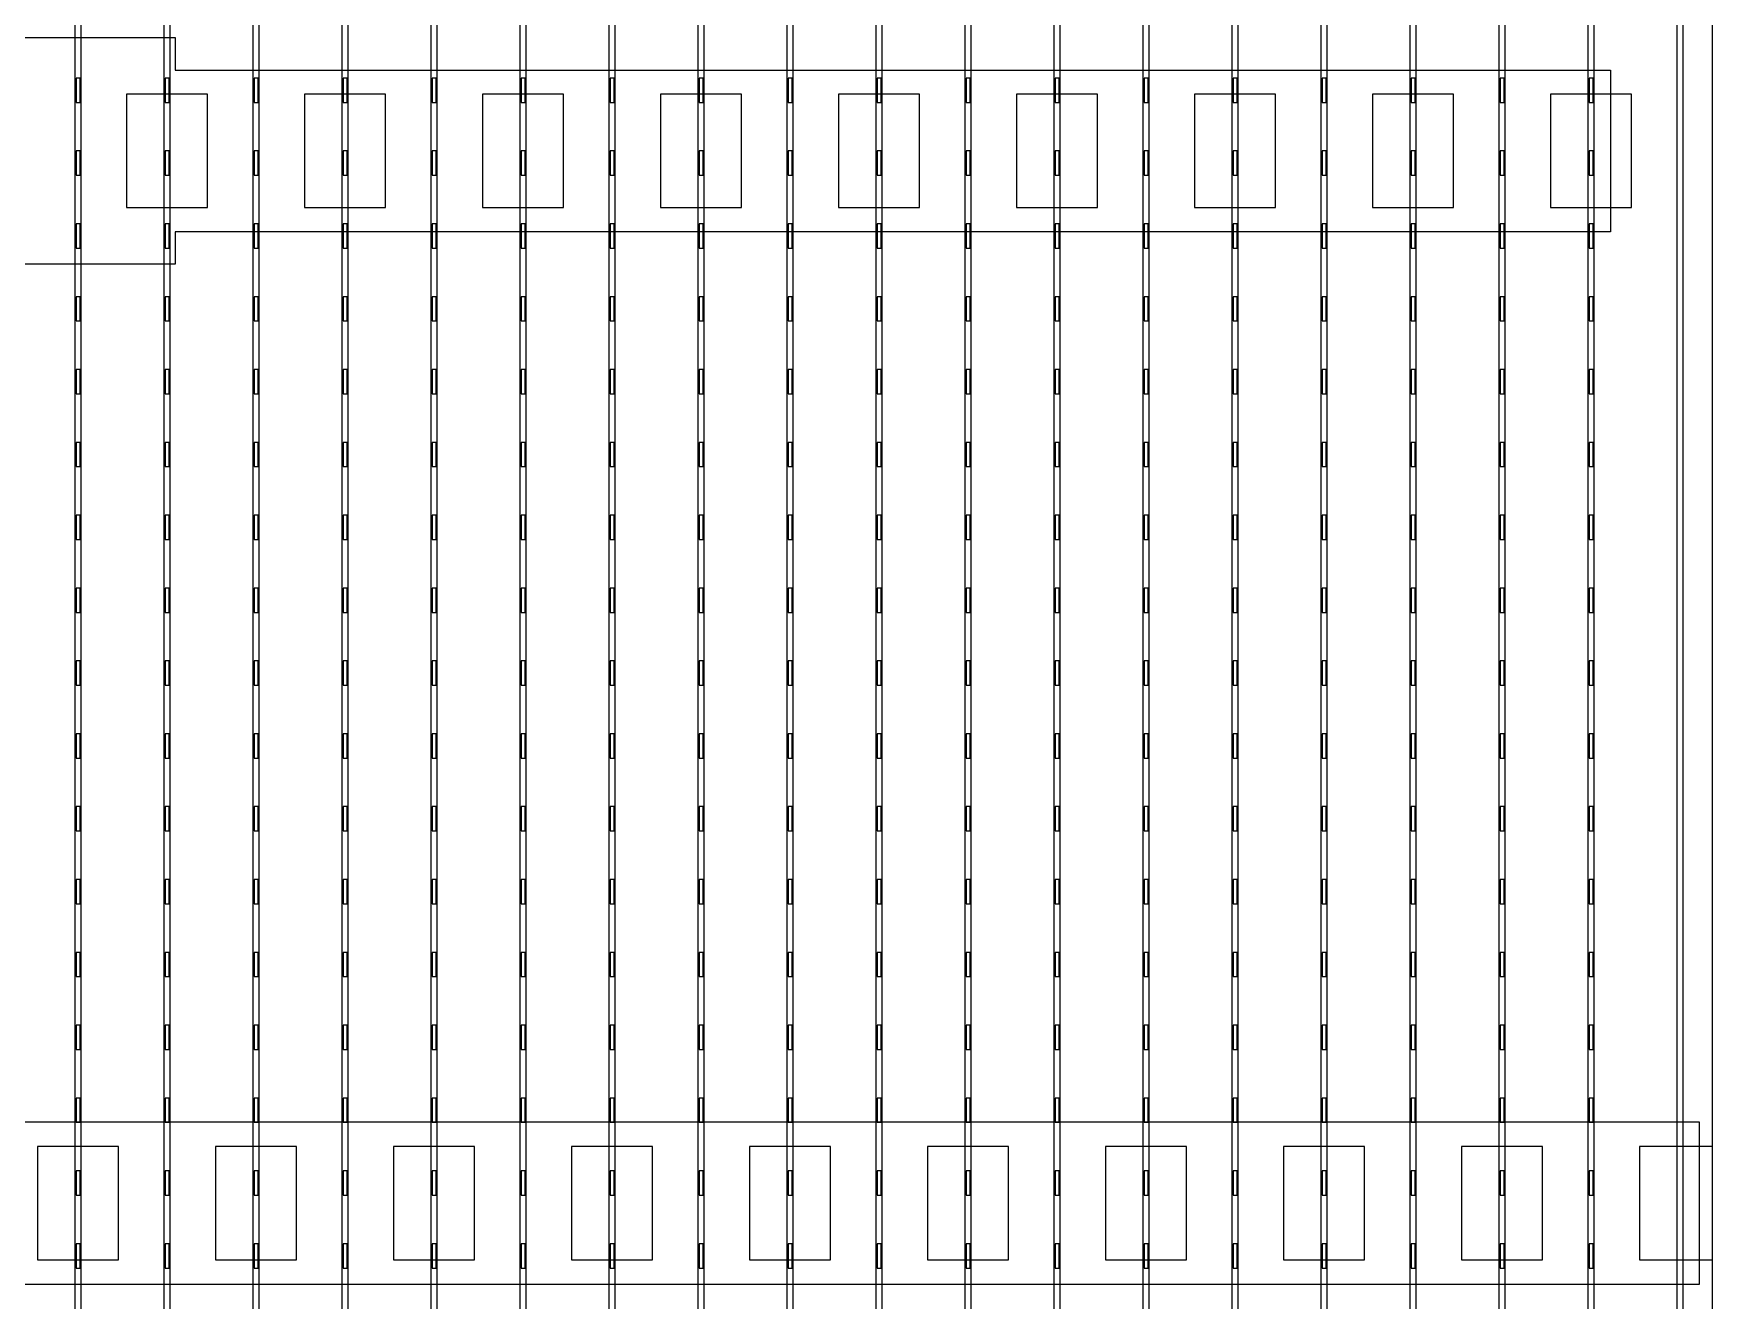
# Model space of a CAD drawing. Header units: millimetres. Extents: x -18 to 142, y -7 to 153.
# Drawn here: x 9.64 to 20.02, y 131.5 to 139.32 of the extents above; entities that cross this region are included whole.
import ezdxf

# ---------------------------------------------------------------- set-up
doc = ezdxf.new("R2010")
doc.units = ezdxf.units.MM
for name, color, linetype in [('BUSBARS', 3, 'Continuous'), ('CONTACT_PADS', 2, 'Continuous'), ('FINGERS', 1, 'Continuous'), ('INSULATION', 2, 'Continuous')]:
    doc.layers.add(name, color=color, linetype=linetype)

msp = doc.modelspace()

# ---------------------------------------------------------------- linework, layer by layer
at = {"layer": 'BUSBARS'}
for points in [[(19.39, 139.1), (19.39, 138.1), (10.52, 138.1), (10.52, 137.9), (9.32, 137.9), (9.32, 138.1), (0.45, 138.1), (0.45, 139.1), (9.32, 139.1), (9.32, 139.3), (10.52, 139.3), (10.52, 139.1), (19.39, 139.1)], [(19.94, 131.6), (19.94, 132.6), (-0.1, 132.6), (-0.1, 131.6), (19.94, 131.6)]]:
    msp.add_lwpolyline(points, close=True, dxfattribs=at)
at = {"layer": 'CONTACT_PADS'}
for points in [[(9.933, 138.9), (9.933, 139.05), (9.908, 139.05), (9.908, 138.9), (9.933, 138.9)], [(10.483, 138.9), (10.483, 139.05), (10.458, 139.05), (10.458, 138.9), (10.483, 138.9)], [(11.033, 138.9), (11.033, 139.05), (11.008, 139.05), (11.008, 138.9), (11.033, 138.9)], [(11.583, 138.9), (11.583, 139.05), (11.558, 139.05), (11.558, 138.9), (11.583, 138.9)], [(12.133, 138.9), (12.133, 139.05), (12.108, 139.05), (12.108, 138.9), (12.133, 138.9)], [(12.683, 138.9), (12.683, 139.05), (12.658, 139.05), (12.658, 138.9), (12.683, 138.9)], [(13.233, 138.9), (13.233, 139.05), (13.208, 139.05), (13.208, 138.9), (13.233, 138.9)], [(13.783, 138.9), (13.783, 139.05), (13.758, 139.05), (13.758, 138.9), (13.783, 138.9)], [(14.333, 138.9), (14.333, 139.05), (14.308, 139.05), (14.308, 138.9), (14.333, 138.9)], [(14.883, 138.9), (14.883, 139.05), (14.858, 139.05), (14.858, 138.9), (14.883, 138.9)], [(15.433, 138.9), (15.433, 139.05), (15.408, 139.05), (15.408, 138.9), (15.433, 138.9)], [(15.983, 138.9), (15.983, 139.05), (15.958, 139.05), (15.958, 138.9), (15.983, 138.9)], [(16.533, 138.9), (16.533, 139.05), (16.508, 139.05), (16.508, 138.9), (16.533, 138.9)], [(17.083, 138.9), (17.083, 139.05), (17.058, 139.05), (17.058, 138.9), (17.083, 138.9)], [(17.633, 138.9), (17.633, 139.05), (17.608, 139.05), (17.608, 138.9), (17.633, 138.9)], [(18.183, 138.9), (18.183, 139.05), (18.158, 139.05), (18.158, 138.9), (18.183, 138.9)], [(18.733, 138.9), (18.733, 139.05), (18.708, 139.05), (18.708, 138.9), (18.733, 138.9)], [(19.283, 138.9), (19.283, 139.05), (19.258, 139.05), (19.258, 138.9), (19.283, 138.9)], [(9.933, 138.45), (9.933, 138.6), (9.908, 138.6), (9.908, 138.45), (9.933, 138.45)], [(10.483, 138.45), (10.483, 138.6), (10.458, 138.6), (10.458, 138.45), (10.483, 138.45)], [(11.033, 138.45), (11.033, 138.6), (11.008, 138.6), (11.008, 138.45), (11.033, 138.45)], [(11.583, 138.45), (11.583, 138.6), (11.558, 138.6), (11.558, 138.45), (11.583, 138.45)], [(12.133, 138.45), (12.133, 138.6), (12.108, 138.6), (12.108, 138.45), (12.133, 138.45)], [(12.683, 138.45), (12.683, 138.6), (12.658, 138.6), (12.658, 138.45), (12.683, 138.45)], [(13.233, 138.45), (13.233, 138.6), (13.208, 138.6), (13.208, 138.45), (13.233, 138.45)], [(13.783, 138.45), (13.783, 138.6), (13.758, 138.6), (13.758, 138.45), (13.783, 138.45)], [(14.333, 138.45), (14.333, 138.6), (14.308, 138.6), (14.308, 138.45), (14.333, 138.45)], [(14.883, 138.45), (14.883, 138.6), (14.858, 138.6), (14.858, 138.45), (14.883, 138.45)], [(15.433, 138.45), (15.433, 138.6), (15.408, 138.6), (15.408, 138.45), (15.433, 138.45)], [(15.983, 138.45), (15.983, 138.6), (15.958, 138.6), (15.958, 138.45), (15.983, 138.45)], [(16.533, 138.45), (16.533, 138.6), (16.508, 138.6), (16.508, 138.45), (16.533, 138.45)], [(17.083, 138.45), (17.083, 138.6), (17.058, 138.6), (17.058, 138.45), (17.083, 138.45)], [(17.633, 138.45), (17.633, 138.6), (17.608, 138.6), (17.608, 138.45), (17.633, 138.45)], [(18.183, 138.45), (18.183, 138.6), (18.158, 138.6), (18.158, 138.45), (18.183, 138.45)], [(18.733, 138.45), (18.733, 138.6), (18.708, 138.6), (18.708, 138.45), (18.733, 138.45)], [(19.283, 138.45), (19.283, 138.6), (19.258, 138.6), (19.258, 138.45), (19.283, 138.45)], [(9.933, 138), (9.933, 138.15), (9.908, 138.15), (9.908, 138), (9.933, 138)], [(10.483, 138), (10.483, 138.15), (10.458, 138.15), (10.458, 138), (10.483, 138)], [(11.033, 138), (11.033, 138.15), (11.008, 138.15), (11.008, 138), (11.033, 138)], [(11.583, 138), (11.583, 138.15), (11.558, 138.15), (11.558, 138), (11.583, 138)], [(12.133, 138), (12.133, 138.15), (12.108, 138.15), (12.108, 138), (12.133, 138)], [(12.683, 138), (12.683, 138.15), (12.658, 138.15), (12.658, 138), (12.683, 138)], [(13.233, 138), (13.233, 138.15), (13.208, 138.15), (13.208, 138), (13.233, 138)], [(13.783, 138), (13.783, 138.15), (13.758, 138.15), (13.758, 138), (13.783, 138)], [(14.333, 138), (14.333, 138.15), (14.308, 138.15), (14.308, 138), (14.333, 138)], [(14.883, 138), (14.883, 138.15), (14.858, 138.15), (14.858, 138), (14.883, 138)], [(15.433, 138), (15.433, 138.15), (15.408, 138.15), (15.408, 138), (15.433, 138)], [(15.983, 138), (15.983, 138.15), (15.958, 138.15), (15.958, 138), (15.983, 138)], [(16.533, 138), (16.533, 138.15), (16.508, 138.15), (16.508, 138), (16.533, 138)], [(17.083, 138), (17.083, 138.15), (17.058, 138.15), (17.058, 138), (17.083, 138)], [(17.633, 138), (17.633, 138.15), (17.608, 138.15), (17.608, 138), (17.633, 138)], [(18.183, 138), (18.183, 138.15), (18.158, 138.15), (18.158, 138), (18.183, 138)], [(18.733, 138), (18.733, 138.15), (18.708, 138.15), (18.708, 138), (18.733, 138)], [(19.283, 138), (19.283, 138.15), (19.258, 138.15), (19.258, 138), (19.283, 138)], [(9.933, 137.55), (9.933, 137.7), (9.908, 137.7), (9.908, 137.55), (9.933, 137.55)], [(10.483, 137.55), (10.483, 137.7), (10.458, 137.7), (10.458, 137.55), (10.483, 137.55)], [(11.033, 137.55), (11.033, 137.7), (11.008, 137.7), (11.008, 137.55), (11.033, 137.55)], [(11.583, 137.55), (11.583, 137.7), (11.558, 137.7), (11.558, 137.55), (11.583, 137.55)], [(12.133, 137.55), (12.133, 137.7), (12.108, 137.7), (12.108, 137.55), (12.133, 137.55)], [(12.683, 137.55), (12.683, 137.7), (12.658, 137.7), (12.658, 137.55), (12.683, 137.55)], [(13.233, 137.55), (13.233, 137.7), (13.208, 137.7), (13.208, 137.55), (13.233, 137.55)], [(13.783, 137.55), (13.783, 137.7), (13.758, 137.7), (13.758, 137.55), (13.783, 137.55)], [(14.333, 137.55), (14.333, 137.7), (14.308, 137.7), (14.308, 137.55), (14.333, 137.55)], [(14.883, 137.55), (14.883, 137.7), (14.858, 137.7), (14.858, 137.55), (14.883, 137.55)], [(15.433, 137.55), (15.433, 137.7), (15.408, 137.7), (15.408, 137.55), (15.433, 137.55)], [(15.983, 137.55), (15.983, 137.7), (15.958, 137.7), (15.958, 137.55), (15.983, 137.55)], [(16.533, 137.55), (16.533, 137.7), (16.508, 137.7), (16.508, 137.55), (16.533, 137.55)], [(17.083, 137.55), (17.083, 137.7), (17.058, 137.7), (17.058, 137.55), (17.083, 137.55)], [(17.633, 137.55), (17.633, 137.7), (17.608, 137.7), (17.608, 137.55), (17.633, 137.55)], [(18.183, 137.55), (18.183, 137.7), (18.158, 137.7), (18.158, 137.55), (18.183, 137.55)], [(18.733, 137.55), (18.733, 137.7), (18.708, 137.7), (18.708, 137.55), (18.733, 137.55)], [(19.283, 137.55), (19.283, 137.7), (19.258, 137.7), (19.258, 137.55), (19.283, 137.55)], [(9.933, 137.1), (9.933, 137.25), (9.908, 137.25), (9.908, 137.1), (9.933, 137.1)], [(10.483, 137.1), (10.483, 137.25), (10.458, 137.25), (10.458, 137.1), (10.483, 137.1)], [(11.033, 137.1), (11.033, 137.25), (11.008, 137.25), (11.008, 137.1), (11.033, 137.1)], [(11.583, 137.1), (11.583, 137.25), (11.558, 137.25), (11.558, 137.1), (11.583, 137.1)], [(12.133, 137.1), (12.133, 137.25), (12.108, 137.25), (12.108, 137.1), (12.133, 137.1)], [(12.683, 137.1), (12.683, 137.25), (12.658, 137.25), (12.658, 137.1), (12.683, 137.1)], [(13.233, 137.1), (13.233, 137.25), (13.208, 137.25), (13.208, 137.1), (13.233, 137.1)], [(13.783, 137.1), (13.783, 137.25), (13.758, 137.25), (13.758, 137.1), (13.783, 137.1)], [(14.333, 137.1), (14.333, 137.25), (14.308, 137.25), (14.308, 137.1), (14.333, 137.1)], [(14.883, 137.1), (14.883, 137.25), (14.858, 137.25), (14.858, 137.1), (14.883, 137.1)], [(15.433, 137.1), (15.433, 137.25), (15.408, 137.25), (15.408, 137.1), (15.433, 137.1)], [(15.983, 137.1), (15.983, 137.25), (15.958, 137.25), (15.958, 137.1), (15.983, 137.1)], [(16.533, 137.1), (16.533, 137.25), (16.508, 137.25), (16.508, 137.1), (16.533, 137.1)], [(17.083, 137.1), (17.083, 137.25), (17.058, 137.25), (17.058, 137.1), (17.083, 137.1)], [(17.633, 137.1), (17.633, 137.25), (17.608, 137.25), (17.608, 137.1), (17.633, 137.1)], [(18.183, 137.1), (18.183, 137.25), (18.158, 137.25), (18.158, 137.1), (18.183, 137.1)], [(18.733, 137.1), (18.733, 137.25), (18.708, 137.25), (18.708, 137.1), (18.733, 137.1)], [(19.283, 137.1), (19.283, 137.25), (19.258, 137.25), (19.258, 137.1), (19.283, 137.1)], [(9.933, 136.65), (9.933, 136.8), (9.908, 136.8), (9.908, 136.65), (9.933, 136.65)], [(10.483, 136.65), (10.483, 136.8), (10.458, 136.8), (10.458, 136.65), (10.483, 136.65)], [(11.033, 136.65), (11.033, 136.8), (11.008, 136.8), (11.008, 136.65), (11.033, 136.65)], [(11.583, 136.65), (11.583, 136.8), (11.558, 136.8), (11.558, 136.65), (11.583, 136.65)], [(12.133, 136.65), (12.133, 136.8), (12.108, 136.8), (12.108, 136.65), (12.133, 136.65)], [(12.683, 136.65), (12.683, 136.8), (12.658, 136.8), (12.658, 136.65), (12.683, 136.65)], [(13.233, 136.65), (13.233, 136.8), (13.208, 136.8), (13.208, 136.65), (13.233, 136.65)], [(13.783, 136.65), (13.783, 136.8), (13.758, 136.8), (13.758, 136.65), (13.783, 136.65)], [(14.333, 136.65), (14.333, 136.8), (14.308, 136.8), (14.308, 136.65), (14.333, 136.65)], [(14.883, 136.65), (14.883, 136.8), (14.858, 136.8), (14.858, 136.65), (14.883, 136.65)], [(15.433, 136.65), (15.433, 136.8), (15.408, 136.8), (15.408, 136.65), (15.433, 136.65)], [(15.983, 136.65), (15.983, 136.8), (15.958, 136.8), (15.958, 136.65), (15.983, 136.65)], [(16.533, 136.65), (16.533, 136.8), (16.508, 136.8), (16.508, 136.65), (16.533, 136.65)], [(17.083, 136.65), (17.083, 136.8), (17.058, 136.8), (17.058, 136.65), (17.083, 136.65)], [(17.633, 136.65), (17.633, 136.8), (17.608, 136.8), (17.608, 136.65), (17.633, 136.65)], [(18.183, 136.65), (18.183, 136.8), (18.158, 136.8), (18.158, 136.65), (18.183, 136.65)], [(18.733, 136.65), (18.733, 136.8), (18.708, 136.8), (18.708, 136.65), (18.733, 136.65)], [(19.283, 136.65), (19.283, 136.8), (19.258, 136.8), (19.258, 136.65), (19.283, 136.65)], [(9.933, 136.2), (9.933, 136.35), (9.908, 136.35), (9.908, 136.2), (9.933, 136.2)], [(10.483, 136.2), (10.483, 136.35), (10.458, 136.35), (10.458, 136.2), (10.483, 136.2)], [(11.033, 136.2), (11.033, 136.35), (11.008, 136.35), (11.008, 136.2), (11.033, 136.2)], [(11.583, 136.2), (11.583, 136.35), (11.558, 136.35), (11.558, 136.2), (11.583, 136.2)], [(12.133, 136.2), (12.133, 136.35), (12.108, 136.35), (12.108, 136.2), (12.133, 136.2)], [(12.683, 136.2), (12.683, 136.35), (12.658, 136.35), (12.658, 136.2), (12.683, 136.2)], [(13.233, 136.2), (13.233, 136.35), (13.208, 136.35), (13.208, 136.2), (13.233, 136.2)], [(13.783, 136.2), (13.783, 136.35), (13.758, 136.35), (13.758, 136.2), (13.783, 136.2)], [(14.333, 136.2), (14.333, 136.35), (14.308, 136.35), (14.308, 136.2), (14.333, 136.2)], [(14.883, 136.2), (14.883, 136.35), (14.858, 136.35), (14.858, 136.2), (14.883, 136.2)], [(15.433, 136.2), (15.433, 136.35), (15.408, 136.35), (15.408, 136.2), (15.433, 136.2)], [(15.983, 136.2), (15.983, 136.35), (15.958, 136.35), (15.958, 136.2), (15.983, 136.2)], [(16.533, 136.2), (16.533, 136.35), (16.508, 136.35), (16.508, 136.2), (16.533, 136.2)], [(17.083, 136.2), (17.083, 136.35), (17.058, 136.35), (17.058, 136.2), (17.083, 136.2)], [(17.633, 136.2), (17.633, 136.35), (17.608, 136.35), (17.608, 136.2), (17.633, 136.2)], [(18.183, 136.2), (18.183, 136.35), (18.158, 136.35), (18.158, 136.2), (18.183, 136.2)], [(18.733, 136.2), (18.733, 136.35), (18.708, 136.35), (18.708, 136.2), (18.733, 136.2)], [(19.283, 136.2), (19.283, 136.35), (19.258, 136.35), (19.258, 136.2), (19.283, 136.2)], [(9.933, 135.75), (9.933, 135.9), (9.908, 135.9), (9.908, 135.75), (9.933, 135.75)], [(10.483, 135.75), (10.483, 135.9), (10.458, 135.9), (10.458, 135.75), (10.483, 135.75)], [(11.033, 135.75), (11.033, 135.9), (11.008, 135.9), (11.008, 135.75), (11.033, 135.75)], [(11.583, 135.75), (11.583, 135.9), (11.558, 135.9), (11.558, 135.75), (11.583, 135.75)], [(12.133, 135.75), (12.133, 135.9), (12.108, 135.9), (12.108, 135.75), (12.133, 135.75)], [(12.683, 135.75), (12.683, 135.9), (12.658, 135.9), (12.658, 135.75), (12.683, 135.75)], [(13.233, 135.75), (13.233, 135.9), (13.208, 135.9), (13.208, 135.75), (13.233, 135.75)], [(13.783, 135.75), (13.783, 135.9), (13.758, 135.9), (13.758, 135.75), (13.783, 135.75)], [(14.333, 135.75), (14.333, 135.9), (14.308, 135.9), (14.308, 135.75), (14.333, 135.75)], [(14.883, 135.75), (14.883, 135.9), (14.858, 135.9), (14.858, 135.75), (14.883, 135.75)], [(15.433, 135.75), (15.433, 135.9), (15.408, 135.9), (15.408, 135.75), (15.433, 135.75)], [(15.983, 135.75), (15.983, 135.9), (15.958, 135.9), (15.958, 135.75), (15.983, 135.75)], [(16.533, 135.75), (16.533, 135.9), (16.508, 135.9), (16.508, 135.75), (16.533, 135.75)], [(17.083, 135.75), (17.083, 135.9), (17.058, 135.9), (17.058, 135.75), (17.083, 135.75)], [(17.633, 135.75), (17.633, 135.9), (17.608, 135.9), (17.608, 135.75), (17.633, 135.75)], [(18.183, 135.75), (18.183, 135.9), (18.158, 135.9), (18.158, 135.75), (18.183, 135.75)], [(18.733, 135.75), (18.733, 135.9), (18.708, 135.9), (18.708, 135.75), (18.733, 135.75)], [(19.283, 135.75), (19.283, 135.9), (19.258, 135.9), (19.258, 135.75), (19.283, 135.75)], [(9.933, 135.3), (9.933, 135.45), (9.908, 135.45), (9.908, 135.3), (9.933, 135.3)], [(10.483, 135.3), (10.483, 135.45), (10.458, 135.45), (10.458, 135.3), (10.483, 135.3)], [(11.033, 135.3), (11.033, 135.45), (11.008, 135.45), (11.008, 135.3), (11.033, 135.3)], [(11.583, 135.3), (11.583, 135.45), (11.558, 135.45), (11.558, 135.3), (11.583, 135.3)], [(12.133, 135.3), (12.133, 135.45), (12.108, 135.45), (12.108, 135.3), (12.133, 135.3)], [(12.683, 135.3), (12.683, 135.45), (12.658, 135.45), (12.658, 135.3), (12.683, 135.3)], [(13.233, 135.3), (13.233, 135.45), (13.208, 135.45), (13.208, 135.3), (13.233, 135.3)], [(13.783, 135.3), (13.783, 135.45), (13.758, 135.45), (13.758, 135.3), (13.783, 135.3)], [(14.333, 135.3), (14.333, 135.45), (14.308, 135.45), (14.308, 135.3), (14.333, 135.3)], [(14.883, 135.3), (14.883, 135.45), (14.858, 135.45), (14.858, 135.3), (14.883, 135.3)], [(15.433, 135.3), (15.433, 135.45), (15.408, 135.45), (15.408, 135.3), (15.433, 135.3)], [(15.983, 135.3), (15.983, 135.45), (15.958, 135.45), (15.958, 135.3), (15.983, 135.3)], [(16.533, 135.3), (16.533, 135.45), (16.508, 135.45), (16.508, 135.3), (16.533, 135.3)], [(17.083, 135.3), (17.083, 135.45), (17.058, 135.45), (17.058, 135.3), (17.083, 135.3)], [(17.633, 135.3), (17.633, 135.45), (17.608, 135.45), (17.608, 135.3), (17.633, 135.3)], [(18.183, 135.3), (18.183, 135.45), (18.158, 135.45), (18.158, 135.3), (18.183, 135.3)], [(18.733, 135.3), (18.733, 135.45), (18.708, 135.45), (18.708, 135.3), (18.733, 135.3)], [(19.283, 135.3), (19.283, 135.45), (19.258, 135.45), (19.258, 135.3), (19.283, 135.3)], [(9.933, 134.85), (9.933, 135), (9.908, 135), (9.908, 134.85), (9.933, 134.85)], [(10.483, 134.85), (10.483, 135), (10.458, 135), (10.458, 134.85), (10.483, 134.85)], [(11.033, 134.85), (11.033, 135), (11.008, 135), (11.008, 134.85), (11.033, 134.85)], [(11.583, 134.85), (11.583, 135), (11.558, 135), (11.558, 134.85), (11.583, 134.85)], [(12.133, 134.85), (12.133, 135), (12.108, 135), (12.108, 134.85), (12.133, 134.85)], [(12.683, 134.85), (12.683, 135), (12.658, 135), (12.658, 134.85), (12.683, 134.85)], [(13.233, 134.85), (13.233, 135), (13.208, 135), (13.208, 134.85), (13.233, 134.85)], [(13.783, 134.85), (13.783, 135), (13.758, 135), (13.758, 134.85), (13.783, 134.85)], [(14.333, 134.85), (14.333, 135), (14.308, 135), (14.308, 134.85), (14.333, 134.85)], [(14.883, 134.85), (14.883, 135), (14.858, 135), (14.858, 134.85), (14.883, 134.85)], [(15.433, 134.85), (15.433, 135), (15.408, 135), (15.408, 134.85), (15.433, 134.85)], [(15.983, 134.85), (15.983, 135), (15.958, 135), (15.958, 134.85), (15.983, 134.85)], [(16.533, 134.85), (16.533, 135), (16.508, 135), (16.508, 134.85), (16.533, 134.85)], [(17.083, 134.85), (17.083, 135), (17.058, 135), (17.058, 134.85), (17.083, 134.85)], [(17.633, 134.85), (17.633, 135), (17.608, 135), (17.608, 134.85), (17.633, 134.85)], [(18.183, 134.85), (18.183, 135), (18.158, 135), (18.158, 134.85), (18.183, 134.85)], [(18.733, 134.85), (18.733, 135), (18.708, 135), (18.708, 134.85), (18.733, 134.85)], [(19.283, 134.85), (19.283, 135), (19.258, 135), (19.258, 134.85), (19.283, 134.85)], [(9.933, 134.4), (9.933, 134.55), (9.908, 134.55), (9.908, 134.4), (9.933, 134.4)], [(10.483, 134.4), (10.483, 134.55), (10.458, 134.55), (10.458, 134.4), (10.483, 134.4)], [(11.033, 134.4), (11.033, 134.55), (11.008, 134.55), (11.008, 134.4), (11.033, 134.4)], [(11.583, 134.4), (11.583, 134.55), (11.558, 134.55), (11.558, 134.4), (11.583, 134.4)], [(12.133, 134.4), (12.133, 134.55), (12.108, 134.55), (12.108, 134.4), (12.133, 134.4)], [(12.683, 134.4), (12.683, 134.55), (12.658, 134.55), (12.658, 134.4), (12.683, 134.4)], [(13.233, 134.4), (13.233, 134.55), (13.208, 134.55), (13.208, 134.4), (13.233, 134.4)], [(13.783, 134.4), (13.783, 134.55), (13.758, 134.55), (13.758, 134.4), (13.783, 134.4)], [(14.333, 134.4), (14.333, 134.55), (14.308, 134.55), (14.308, 134.4), (14.333, 134.4)], [(14.883, 134.4), (14.883, 134.55), (14.858, 134.55), (14.858, 134.4), (14.883, 134.4)], [(15.433, 134.4), (15.433, 134.55), (15.408, 134.55), (15.408, 134.4), (15.433, 134.4)], [(15.983, 134.4), (15.983, 134.55), (15.958, 134.55), (15.958, 134.4), (15.983, 134.4)], [(16.533, 134.4), (16.533, 134.55), (16.508, 134.55), (16.508, 134.4), (16.533, 134.4)], [(17.083, 134.4), (17.083, 134.55), (17.058, 134.55), (17.058, 134.4), (17.083, 134.4)], [(17.633, 134.4), (17.633, 134.55), (17.608, 134.55), (17.608, 134.4), (17.633, 134.4)], [(18.183, 134.4), (18.183, 134.55), (18.158, 134.55), (18.158, 134.4), (18.183, 134.4)], [(18.733, 134.4), (18.733, 134.55), (18.708, 134.55), (18.708, 134.4), (18.733, 134.4)], [(19.283, 134.4), (19.283, 134.55), (19.258, 134.55), (19.258, 134.4), (19.283, 134.4)], [(9.933, 133.95), (9.933, 134.1), (9.908, 134.1), (9.908, 133.95), (9.933, 133.95)], [(10.483, 133.95), (10.483, 134.1), (10.458, 134.1), (10.458, 133.95), (10.483, 133.95)], [(11.033, 133.95), (11.033, 134.1), (11.008, 134.1), (11.008, 133.95), (11.033, 133.95)], [(11.583, 133.95), (11.583, 134.1), (11.558, 134.1), (11.558, 133.95), (11.583, 133.95)], [(12.133, 133.95), (12.133, 134.1), (12.108, 134.1), (12.108, 133.95), (12.133, 133.95)], [(12.683, 133.95), (12.683, 134.1), (12.658, 134.1), (12.658, 133.95), (12.683, 133.95)], [(13.233, 133.95), (13.233, 134.1), (13.208, 134.1), (13.208, 133.95), (13.233, 133.95)], [(13.783, 133.95), (13.783, 134.1), (13.758, 134.1), (13.758, 133.95), (13.783, 133.95)], [(14.333, 133.95), (14.333, 134.1), (14.308, 134.1), (14.308, 133.95), (14.333, 133.95)], [(14.883, 133.95), (14.883, 134.1), (14.858, 134.1), (14.858, 133.95), (14.883, 133.95)], [(15.433, 133.95), (15.433, 134.1), (15.408, 134.1), (15.408, 133.95), (15.433, 133.95)], [(15.983, 133.95), (15.983, 134.1), (15.958, 134.1), (15.958, 133.95), (15.983, 133.95)], [(16.533, 133.95), (16.533, 134.1), (16.508, 134.1), (16.508, 133.95), (16.533, 133.95)], [(17.083, 133.95), (17.083, 134.1), (17.058, 134.1), (17.058, 133.95), (17.083, 133.95)], [(17.633, 133.95), (17.633, 134.1), (17.608, 134.1), (17.608, 133.95), (17.633, 133.95)], [(18.183, 133.95), (18.183, 134.1), (18.158, 134.1), (18.158, 133.95), (18.183, 133.95)], [(18.733, 133.95), (18.733, 134.1), (18.708, 134.1), (18.708, 133.95), (18.733, 133.95)], [(19.283, 133.95), (19.283, 134.1), (19.258, 134.1), (19.258, 133.95), (19.283, 133.95)], [(9.933, 133.5), (9.933, 133.65), (9.908, 133.65), (9.908, 133.5), (9.933, 133.5)], [(10.483, 133.5), (10.483, 133.65), (10.458, 133.65), (10.458, 133.5), (10.483, 133.5)], [(11.033, 133.5), (11.033, 133.65), (11.008, 133.65), (11.008, 133.5), (11.033, 133.5)], [(11.583, 133.5), (11.583, 133.65), (11.558, 133.65), (11.558, 133.5), (11.583, 133.5)], [(12.133, 133.5), (12.133, 133.65), (12.108, 133.65), (12.108, 133.5), (12.133, 133.5)], [(12.683, 133.5), (12.683, 133.65), (12.658, 133.65), (12.658, 133.5), (12.683, 133.5)], [(13.233, 133.5), (13.233, 133.65), (13.208, 133.65), (13.208, 133.5), (13.233, 133.5)], [(13.783, 133.5), (13.783, 133.65), (13.758, 133.65), (13.758, 133.5), (13.783, 133.5)], [(14.333, 133.5), (14.333, 133.65), (14.308, 133.65), (14.308, 133.5), (14.333, 133.5)], [(14.883, 133.5), (14.883, 133.65), (14.858, 133.65), (14.858, 133.5), (14.883, 133.5)], [(15.433, 133.5), (15.433, 133.65), (15.408, 133.65), (15.408, 133.5), (15.433, 133.5)], [(15.983, 133.5), (15.983, 133.65), (15.958, 133.65), (15.958, 133.5), (15.983, 133.5)], [(16.533, 133.5), (16.533, 133.65), (16.508, 133.65), (16.508, 133.5), (16.533, 133.5)], [(17.083, 133.5), (17.083, 133.65), (17.058, 133.65), (17.058, 133.5), (17.083, 133.5)], [(17.633, 133.5), (17.633, 133.65), (17.608, 133.65), (17.608, 133.5), (17.633, 133.5)], [(18.183, 133.5), (18.183, 133.65), (18.158, 133.65), (18.158, 133.5), (18.183, 133.5)], [(18.733, 133.5), (18.733, 133.65), (18.708, 133.65), (18.708, 133.5), (18.733, 133.5)], [(19.283, 133.5), (19.283, 133.65), (19.258, 133.65), (19.258, 133.5), (19.283, 133.5)], [(9.933, 133.05), (9.933, 133.2), (9.908, 133.2), (9.908, 133.05), (9.933, 133.05)], [(10.483, 133.05), (10.483, 133.2), (10.458, 133.2), (10.458, 133.05), (10.483, 133.05)], [(11.033, 133.05), (11.033, 133.2), (11.008, 133.2), (11.008, 133.05), (11.033, 133.05)], [(11.583, 133.05), (11.583, 133.2), (11.558, 133.2), (11.558, 133.05), (11.583, 133.05)], [(12.133, 133.05), (12.133, 133.2), (12.108, 133.2), (12.108, 133.05), (12.133, 133.05)], [(12.683, 133.05), (12.683, 133.2), (12.658, 133.2), (12.658, 133.05), (12.683, 133.05)], [(13.233, 133.05), (13.233, 133.2), (13.208, 133.2), (13.208, 133.05), (13.233, 133.05)], [(13.783, 133.05), (13.783, 133.2), (13.758, 133.2), (13.758, 133.05), (13.783, 133.05)], [(14.333, 133.05), (14.333, 133.2), (14.308, 133.2), (14.308, 133.05), (14.333, 133.05)], [(14.883, 133.05), (14.883, 133.2), (14.858, 133.2), (14.858, 133.05), (14.883, 133.05)], [(15.433, 133.05), (15.433, 133.2), (15.408, 133.2), (15.408, 133.05), (15.433, 133.05)], [(15.983, 133.05), (15.983, 133.2), (15.958, 133.2), (15.958, 133.05), (15.983, 133.05)], [(16.533, 133.05), (16.533, 133.2), (16.508, 133.2), (16.508, 133.05), (16.533, 133.05)], [(17.083, 133.05), (17.083, 133.2), (17.058, 133.2), (17.058, 133.05), (17.083, 133.05)], [(17.633, 133.05), (17.633, 133.2), (17.608, 133.2), (17.608, 133.05), (17.633, 133.05)], [(18.183, 133.05), (18.183, 133.2), (18.158, 133.2), (18.158, 133.05), (18.183, 133.05)], [(18.733, 133.05), (18.733, 133.2), (18.708, 133.2), (18.708, 133.05), (18.733, 133.05)], [(19.283, 133.05), (19.283, 133.2), (19.258, 133.2), (19.258, 133.05), (19.283, 133.05)], [(9.933, 132.6), (9.933, 132.75), (9.908, 132.75), (9.908, 132.6), (9.933, 132.6)], [(10.483, 132.6), (10.483, 132.75), (10.458, 132.75), (10.458, 132.6), (10.483, 132.6)], [(11.033, 132.6), (11.033, 132.75), (11.008, 132.75), (11.008, 132.6), (11.033, 132.6)], [(11.583, 132.6), (11.583, 132.75), (11.558, 132.75), (11.558, 132.6), (11.583, 132.6)], [(12.133, 132.6), (12.133, 132.75), (12.108, 132.75), (12.108, 132.6), (12.133, 132.6)], [(12.683, 132.6), (12.683, 132.75), (12.658, 132.75), (12.658, 132.6), (12.683, 132.6)], [(13.233, 132.6), (13.233, 132.75), (13.208, 132.75), (13.208, 132.6), (13.233, 132.6)], [(13.783, 132.6), (13.783, 132.75), (13.758, 132.75), (13.758, 132.6), (13.783, 132.6)], [(14.333, 132.6), (14.333, 132.75), (14.308, 132.75), (14.308, 132.6), (14.333, 132.6)], [(14.883, 132.6), (14.883, 132.75), (14.858, 132.75), (14.858, 132.6), (14.883, 132.6)], [(15.433, 132.6), (15.433, 132.75), (15.408, 132.75), (15.408, 132.6), (15.433, 132.6)], [(15.983, 132.6), (15.983, 132.75), (15.958, 132.75), (15.958, 132.6), (15.983, 132.6)], [(16.533, 132.6), (16.533, 132.75), (16.508, 132.75), (16.508, 132.6), (16.533, 132.6)], [(17.083, 132.6), (17.083, 132.75), (17.058, 132.75), (17.058, 132.6), (17.083, 132.6)], [(17.633, 132.6), (17.633, 132.75), (17.608, 132.75), (17.608, 132.6), (17.633, 132.6)], [(18.183, 132.6), (18.183, 132.75), (18.158, 132.75), (18.158, 132.6), (18.183, 132.6)], [(18.733, 132.6), (18.733, 132.75), (18.708, 132.75), (18.708, 132.6), (18.733, 132.6)], [(19.283, 132.6), (19.283, 132.75), (19.258, 132.75), (19.258, 132.6), (19.283, 132.6)], [(9.933, 132.15), (9.933, 132.3), (9.908, 132.3), (9.908, 132.15), (9.933, 132.15)], [(10.483, 132.15), (10.483, 132.3), (10.458, 132.3), (10.458, 132.15), (10.483, 132.15)], [(11.033, 132.15), (11.033, 132.3), (11.008, 132.3), (11.008, 132.15), (11.033, 132.15)], [(11.583, 132.15), (11.583, 132.3), (11.558, 132.3), (11.558, 132.15), (11.583, 132.15)], [(12.133, 132.15), (12.133, 132.3), (12.108, 132.3), (12.108, 132.15), (12.133, 132.15)], [(12.683, 132.15), (12.683, 132.3), (12.658, 132.3), (12.658, 132.15), (12.683, 132.15)], [(13.233, 132.15), (13.233, 132.3), (13.208, 132.3), (13.208, 132.15), (13.233, 132.15)], [(13.783, 132.15), (13.783, 132.3), (13.758, 132.3), (13.758, 132.15), (13.783, 132.15)], [(14.333, 132.15), (14.333, 132.3), (14.308, 132.3), (14.308, 132.15), (14.333, 132.15)], [(14.883, 132.15), (14.883, 132.3), (14.858, 132.3), (14.858, 132.15), (14.883, 132.15)], [(15.433, 132.15), (15.433, 132.3), (15.408, 132.3), (15.408, 132.15), (15.433, 132.15)], [(15.983, 132.15), (15.983, 132.3), (15.958, 132.3), (15.958, 132.15), (15.983, 132.15)], [(16.533, 132.15), (16.533, 132.3), (16.508, 132.3), (16.508, 132.15), (16.533, 132.15)], [(17.083, 132.15), (17.083, 132.3), (17.058, 132.3), (17.058, 132.15), (17.083, 132.15)], [(17.633, 132.15), (17.633, 132.3), (17.608, 132.3), (17.608, 132.15), (17.633, 132.15)], [(18.183, 132.15), (18.183, 132.3), (18.158, 132.3), (18.158, 132.15), (18.183, 132.15)], [(18.733, 132.15), (18.733, 132.3), (18.708, 132.3), (18.708, 132.15), (18.733, 132.15)], [(19.283, 132.15), (19.283, 132.3), (19.258, 132.3), (19.258, 132.15), (19.283, 132.15)], [(9.933, 131.7), (9.933, 131.85), (9.908, 131.85), (9.908, 131.7), (9.933, 131.7)], [(10.483, 131.7), (10.483, 131.85), (10.458, 131.85), (10.458, 131.7), (10.483, 131.7)], [(11.033, 131.7), (11.033, 131.85), (11.008, 131.85), (11.008, 131.7), (11.033, 131.7)], [(11.583, 131.7), (11.583, 131.85), (11.558, 131.85), (11.558, 131.7), (11.583, 131.7)], [(12.133, 131.7), (12.133, 131.85), (12.108, 131.85), (12.108, 131.7), (12.133, 131.7)], [(12.683, 131.7), (12.683, 131.85), (12.658, 131.85), (12.658, 131.7), (12.683, 131.7)], [(13.233, 131.7), (13.233, 131.85), (13.208, 131.85), (13.208, 131.7), (13.233, 131.7)], [(13.783, 131.7), (13.783, 131.85), (13.758, 131.85), (13.758, 131.7), (13.783, 131.7)], [(14.333, 131.7), (14.333, 131.85), (14.308, 131.85), (14.308, 131.7), (14.333, 131.7)], [(14.883, 131.7), (14.883, 131.85), (14.858, 131.85), (14.858, 131.7), (14.883, 131.7)], [(15.433, 131.7), (15.433, 131.85), (15.408, 131.85), (15.408, 131.7), (15.433, 131.7)], [(15.983, 131.7), (15.983, 131.85), (15.958, 131.85), (15.958, 131.7), (15.983, 131.7)], [(16.533, 131.7), (16.533, 131.85), (16.508, 131.85), (16.508, 131.7), (16.533, 131.7)], [(17.083, 131.7), (17.083, 131.85), (17.058, 131.85), (17.058, 131.7), (17.083, 131.7)], [(17.633, 131.7), (17.633, 131.85), (17.608, 131.85), (17.608, 131.7), (17.633, 131.7)], [(18.183, 131.7), (18.183, 131.85), (18.158, 131.85), (18.158, 131.7), (18.183, 131.7)], [(18.733, 131.7), (18.733, 131.85), (18.708, 131.85), (18.708, 131.7), (18.733, 131.7)], [(19.283, 131.7), (19.283, 131.85), (19.258, 131.85), (19.258, 131.7), (19.283, 131.7)]]:
    msp.add_lwpolyline(points, close=True, dxfattribs=at)
at = {"layer": 'FINGERS'}
for points in [[(9.94, 125.4), (9.94, 145.3), (9.9, 145.3), (9.9, 125.4), (9.94, 125.4)], [(10.49, 125.4), (10.49, 145.3), (10.45, 145.3), (10.45, 125.4), (10.49, 125.4)], [(11.04, 125.4), (11.04, 145.3), (11, 145.3), (11, 125.4), (11.04, 125.4)], [(11.59, 125.4), (11.59, 145.3), (11.55, 145.3), (11.55, 125.4), (11.59, 125.4)], [(12.14, 125.4), (12.14, 145.3), (12.1, 145.3), (12.1, 125.4), (12.14, 125.4)], [(12.69, 125.4), (12.69, 145.3), (12.65, 145.3), (12.65, 125.4), (12.69, 125.4)], [(13.24, 125.4), (13.24, 145.3), (13.2, 145.3), (13.2, 125.4), (13.24, 125.4)], [(13.79, 125.4), (13.79, 145.3), (13.75, 145.3), (13.75, 125.4), (13.79, 125.4)], [(14.34, 125.4), (14.34, 145.3), (14.3, 145.3), (14.3, 125.4), (14.34, 125.4)], [(14.89, 125.4), (14.89, 145.3), (14.85, 145.3), (14.85, 125.4), (14.89, 125.4)], [(15.44, 125.4), (15.44, 145.3), (15.4, 145.3), (15.4, 125.4), (15.44, 125.4)], [(15.99, 125.4), (15.99, 145.3), (15.95, 145.3), (15.95, 125.4), (15.99, 125.4)], [(16.54, 125.4), (16.54, 145.3), (16.5, 145.3), (16.5, 125.4), (16.54, 125.4)], [(17.09, 125.4), (17.09, 145.3), (17.05, 145.3), (17.05, 125.4), (17.09, 125.4)], [(17.64, 125.4), (17.64, 145.3), (17.6, 145.3), (17.6, 125.4), (17.64, 125.4)], [(18.19, 125.4), (18.19, 145.3), (18.15, 145.3), (18.15, 125.4), (18.19, 125.4)], [(18.74, 125.4), (18.74, 145.3), (18.7, 145.3), (18.7, 125.4), (18.74, 125.4)], [(19.29, 125.4), (19.29, 145.3), (19.25, 145.3), (19.25, 125.4), (19.29, 125.4)], [(19.84, 125.4), (19.84, 145.3), (19.8, 145.3), (19.8, 125.4), (19.84, 125.4)]]:
    msp.add_lwpolyline(points, close=True, dxfattribs=at)
at = {"layer": 'INSULATION'}
for points in [[(20.02, 125.25), (20.02, 145.45), (-0.18, 145.45), (-0.18, 125.25), (20.02, 125.25)], [(10.72, 138.25), (10.72, 138.95), (10.22, 138.95), (10.22, 138.25), (10.72, 138.25)], [(11.82, 138.25), (11.82, 138.95), (11.32, 138.95), (11.32, 138.25), (11.82, 138.25)], [(12.92, 138.25), (12.92, 138.95), (12.42, 138.95), (12.42, 138.25), (12.92, 138.25)], [(14.02, 138.25), (14.02, 138.95), (13.52, 138.95), (13.52, 138.25), (14.02, 138.25)], [(15.12, 138.25), (15.12, 138.95), (14.62, 138.95), (14.62, 138.25), (15.12, 138.25)], [(16.22, 138.25), (16.22, 138.95), (15.72, 138.95), (15.72, 138.25), (16.22, 138.25)], [(17.32, 138.25), (17.32, 138.95), (16.82, 138.95), (16.82, 138.25), (17.32, 138.25)], [(18.42, 138.25), (18.42, 138.95), (17.92, 138.95), (17.92, 138.25), (18.42, 138.25)], [(19.52, 138.25), (19.52, 138.95), (19.02, 138.95), (19.02, 138.25), (19.52, 138.25)], [(10.17, 131.75), (10.17, 132.45), (9.67, 132.45), (9.67, 131.75), (10.17, 131.75)], [(11.27, 131.75), (11.27, 132.45), (10.77, 132.45), (10.77, 131.75), (11.27, 131.75)], [(12.37, 131.75), (12.37, 132.45), (11.87, 132.45), (11.87, 131.75), (12.37, 131.75)], [(13.47, 131.75), (13.47, 132.45), (12.97, 132.45), (12.97, 131.75), (13.47, 131.75)], [(14.57, 131.75), (14.57, 132.45), (14.07, 132.45), (14.07, 131.75), (14.57, 131.75)], [(15.67, 131.75), (15.67, 132.45), (15.17, 132.45), (15.17, 131.75), (15.67, 131.75)], [(16.77, 131.75), (16.77, 132.45), (16.27, 132.45), (16.27, 131.75), (16.77, 131.75)], [(17.87, 131.75), (17.87, 132.45), (17.37, 132.45), (17.37, 131.75), (17.87, 131.75)], [(18.97, 131.75), (18.97, 132.45), (18.47, 132.45), (18.47, 131.75), (18.97, 131.75)], [(20.02, 131.75), (20.02, 132.45), (19.57, 132.45), (19.57, 131.75), (20.02, 131.75)]]:
    msp.add_lwpolyline(points, close=True, dxfattribs=at)

doc.saveas('drawing.dxf')
